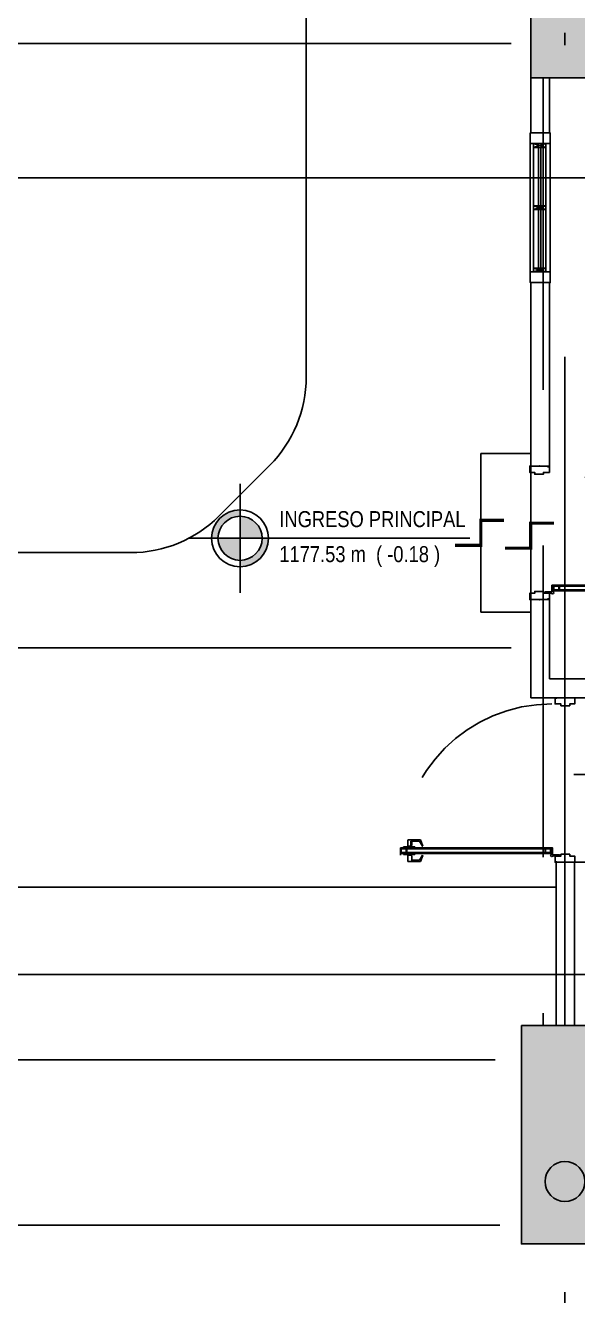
# Model space of a CAD drawing. Extents: x -28 to 131, y -33 to 63.
# Drawn here: x -4.33 to 0.1, y -0.91 to 9.27 of the extents above; entities that cross this region are included whole.
import ezdxf

# ---------------------------------------------------------------- set-up
doc = ezdxf.new("R2010")
doc.units = 0
doc.header["$LTSCALE"] = 10
doc.header["$PDSIZE"] = 0.1
for name, pattern in [('DASHDOT', [1, 0.5, -0.25, 0, -0.25]), ('DASHDOT2', [12.7, 6.35, -3.175, 0, -3.175]), ('HIDDEN', [0.375, 0.25, -0.125]), ('HIDDEN2', [0.1875, 0.125, -0.0625]), ('PHANTOM2', [1.25, 0.625, -0.125, 0.125, -0.125, 0.125, -0.125])]:
    doc.linetypes.add(name, pattern=pattern)
for name, color, linetype in [('1 Panel Nervado', 1, 'Continuous'), ('arq- obras exteriores', 250, 'Continuous'), ('arq-columnas', 6, 'Continuous'), ('arq-ejes', 251, 'DASHDOT2'), ('arq-ejes-principales', 1, 'DASHDOT'), ('arq-escaleras', 1, 'Continuous'), ('arq-hatch', 252, 'Continuous'), ('arq-indicacion de corte', 5, 'PHANTOM2'), ('arq-mobiliario', 1, 'Continuous'), ('arq-niveles', 1, 'Continuous'), ('arq-pared baja', 240, 'Continuous'), ('arq-pared mamposteria', 4, 'Continuous'), ('arq-prefabricado', 1, 'Continuous'), ('arq-puertas', 1, 'Continuous'), ('arq-ventanas', 1, 'Continuous'), ('arq-vigas', 251, 'HIDDEN')]:
    doc.layers.add(name, color=color, linetype=linetype)
doc.layers.add('mv', color=191, linetype='Continuous', plot=False)
doc.styles.add('dape 2', font='ARIALN.TTF')

# ---------------------------------------------------------------- blocks, each defined once
blk = doc.blocks.new('*U146')
for p, q in [((-0.13, -1.139), (-0.179, -1.158)), ((-0.179, -1.255), (-0.179, -1.158)), ((-0.128, -1.142), (-0.169, -1.167)), ((-0.169, -1.233), (-0.169, -1.167)), ((-0.128, -1.142), (-0.13, -1.139)), ((-0.123, -1.293), (-0.123, -1.203)), ((-0.115, -1.203), (-0.123, -1.203)), ((-0.07, -1.203), (-0.062, -1.203)), ((-0.062, -1.293), (-0.062, -1.203)), ((-0.057, -1.142), (-0.055, -1.139)), ((-0.057, -1.142), (-0.016, -1.167)), ((-0.055, -1.139), (-0.006, -1.158)), ((-0.016, -1.233), (-0.016, -1.167)), ((-0.006, -1.255), (-0.006, -1.158)), ((-0.128, -1.26), (-0.174, -1.26)), ((-0.134, -1.228), (-0.169, -1.228)), ((-0.128, -1.235), (-0.167, -1.235)), ((-0.134, -1.228), (-0.128, -1.235)), ((-0.128, -1.265), (-0.128, -1.23)), ((-0.123, -1.23), (-0.128, -1.23)), ((-0.123, -1.265), (-0.128, -1.265)), ((-0.115, -1.293), (-0.123, -1.293)), ((-0.07, -1.293), (-0.062, -1.293)), ((-0.062, -1.23), (-0.057, -1.23)), ((-0.062, -1.265), (-0.057, -1.265)), ((-0.051, -1.228), (-0.057, -1.235)), ((-0.057, -1.265), (-0.057, -1.23)), ((-0.057, -1.26), (-0.011, -1.26)), ((-0.051, -1.228), (-0.016, -1.228))]:
    blk.add_line(p, q)
for points in [[(-1.313, 0.069), (-1.32, 0.069), (-1.32, 0.079), (-1.27, 0.079), (-1.27, 0.039), (-1.255, 0.039), (-1.255, -0.031), (-1.27, -0.031), (-1.27, -0.079), (-1.32, -0.079), (-1.32, -0.069), (-1.31, -0.069)], [(-0.007, 0.069), (0, 0.069), (0, 0.079), (-0.05, 0.079), (-0.05, 0.039), (-0.065, 0.039), (-0.065, -0.031), (-0.05, -0.031), (-0.05, -0.079), (0, -0.079), (0, -0.069), (-0.01, -0.069)], [(-0.065, -0.109), (-0.115, -0.109), (-0.115, -0.099), (-0.065, -0.099)], [(-0.051, -0.095), (-0.051, -0.045), (-0.061, -0.045), (-0.061, -0.095)]]:
    blk.add_lwpolyline(points)
for points in [[(-0.115, -1.318), (-0.07, -1.318), (-0.07, -0.109), (-0.115, -0.109)], [(-0.078, -0.154), (-0.108, -0.154), (-0.108, -0.114), (-0.078, -0.114)], [(-0.108, -0.159), (-0.078, -0.159), (-0.078, -1.268), (-0.108, -1.268)], [(-0.078, -1.273), (-0.108, -1.273), (-0.108, -1.313), (-0.078, -1.313)]]:
    blk.add_lwpolyline(points, close=True)
blk.add_circle((-0.056, -0.104), 0.01)
at = {"color": 251, "linetype": 'HIDDEN2'}
blk.add_arc((-0.056, -0.104), 1.214, 180, 270, dxfattribs=at)
for centre, radius, start, end in [((-0.174, -1.255), 0.005, 180, 270), ((-0.167, -1.233), 0.002, 180, 270), ((-0.011, -1.255), 0.005, 270, 0)]:
    blk.add_arc(centre, radius, start, end)
at = {"layer": 'arq-puertas'}
blk.add_point((0, 0), dxfattribs=at)
at = {"layer": 'mv'}
blk.add_line((-0.07, -1.318), (-0.056, -1.318), dxfattribs=at)
for p in [(-1.32, 0), (0, 0), (0, 0), (0, 0), (0, 0), (0, 0), (0, 0), (0, 0), (0, 0)]:
    blk.add_point(p, dxfattribs=at)
blk = doc.blocks.new('*U162')
at = {"layer": 'arq-puertas'}
for p, q in [((-0.123, 1.043), (-0.123, 0.953)), ((-0.115, 1.043), (-0.123, 1.043)), ((-0.07, 1.068), (-0.056, 1.068)), ((-0.07, 1.043), (-0.062, 1.043)), ((-0.062, 1.043), (-0.062, 0.953)), ((-0.179, 1.006), (-0.179, 0.909)), ((-0.128, 1.011), (-0.174, 1.011)), ((-0.169, 0.984), (-0.169, 0.917)), ((-0.134, 0.978), (-0.169, 0.978)), ((-0.128, 0.892), (-0.169, 0.917)), ((-0.128, 0.986), (-0.167, 0.986)), ((-0.134, 0.978), (-0.128, 0.986)), ((-0.128, 1.016), (-0.128, 0.981)), ((-0.123, 1.016), (-0.128, 1.016)), ((-0.123, 0.981), (-0.128, 0.981)), ((-0.115, 0.953), (-0.123, 0.953)), ((-0.07, 0.953), (-0.062, 0.953)), ((-0.062, 1.016), (-0.057, 1.016)), ((-0.062, 0.981), (-0.057, 0.981)), ((-0.057, 1.016), (-0.057, 0.981)), ((-0.057, 1.011), (-0.011, 1.011)), ((-0.051, 0.978), (-0.057, 0.986)), ((-0.057, 0.892), (-0.016, 0.917)), ((-0.051, 0.978), (-0.016, 0.978)), ((-0.016, 0.984), (-0.016, 0.917)), ((-0.006, 1.006), (-0.006, 0.909)), ((-0.13, 0.889), (-0.179, 0.909)), ((-0.128, 0.892), (-0.13, 0.889)), ((-0.057, 0.892), (-0.055, 0.889)), ((-0.055, 0.889), (-0.006, 0.909))]:
    blk.add_line(p, q, dxfattribs=at)
for points in [[(-0.115, 1.068), (-0.07, 1.068), (-0.07, 0.109), (-0.115, 0.109)], [(-0.078, 1.023), (-0.108, 1.023), (-0.108, 1.063), (-0.078, 1.063)], [(-0.108, 0.159), (-0.078, 0.159), (-0.078, 1.018), (-0.108, 1.018)], [(-0.078, 0.154), (-0.108, 0.154), (-0.108, 0.114), (-0.078, 0.114)]]:
    blk.add_lwpolyline(points, close=True, dxfattribs=at)
for points in [[(-0.065, 0.109), (-0.115, 0.109), (-0.115, 0.099), (-0.065, 0.099)], [(-1.063, -0.069), (-1.07, -0.069), (-1.07, -0.079), (-1.02, -0.079), (-1.02, -0.039), (-1.005, -0.039), (-1.005, 0.031), (-1.02, 0.031), (-1.02, 0.079), (-1.07, 0.079), (-1.07, 0.069), (-1.06, 0.069)], [(-0.007, -0.069), (0, -0.069), (0, -0.079), (-0.05, -0.079), (-0.05, -0.039), (-0.065, -0.039), (-0.065, 0.031), (-0.05, 0.031), (-0.05, 0.079), (0, 0.079), (0, 0.069), (-0.01, 0.069)], [(-0.051, 0.095), (-0.051, 0.045), (-0.061, 0.045), (-0.061, 0.095)]]:
    blk.add_lwpolyline(points, dxfattribs=at)
blk.add_circle((-0.056, 0.104), 0.01, dxfattribs=at)
at = {"layer": 'arq-puertas', "color": 251, "linetype": 'HIDDEN2'}
blk.add_arc((-0.056, 0.104), 0.964, 90, 180, dxfattribs=at)
at = {"layer": 'arq-puertas'}
for centre, radius, start, end in [((-0.174, 1.006), 0.005, 90, 180), ((-0.167, 0.984), 0.002, 90, 180), ((-0.011, 1.006), 0.005, 360, 90)]:
    blk.add_arc(centre, radius, start, end, dxfattribs=at)
for p in [(-1.07, 0), (0, 0)]:
    blk.add_point(p, dxfattribs=at)
blk = doc.blocks.new('punto 00')
at = {"layer": 'arq-columnas'}
blk.add_lwpolyline([(-0.35, 1.25), (0.35, 1.25), (0.35, -0.5), (-0.35, -0.5)], close=True, dxfattribs=at)
at = {"layer": 'arq-hatch'}
blk.add_solid([(-0.35, 1.25), (0.35, 1.25), (-0.35, -0.5), (0.35, -0.5)], dxfattribs=at)
at = {"layer": 'mv'}
blk.add_circle((0, 0), 0.16, dxfattribs=at)
blk = doc.blocks.new('DIV-V')
at = {"layer": 'arq-ventanas', "color": 1}
for p, q in [((0.03, 0.04), (0, -0.06)), ((0.03, -0.06), (0, 0.04))]:
    blk.add_line(p, q, dxfattribs=at)
blk.add_lwpolyline([(0.03, 0.04), (0.03, -0.06), (0, -0.06), (0, 0.04)], close=True, dxfattribs=at)
blk = doc.blocks.new('DRYDRY')
at = {"layer": '1 Panel Nervado', "color": 4}
blk.add_line((31.532, 125.721), (31.462, 125.721), dxfattribs=at)
at = {"layer": 'arq-escaleras'}
for points in [[(31.372, 126.835), (31.532, 126.835), (31.532, 126.749), (31.372, 126.749)], [(31.372, 125.721), (31.532, 125.721), (31.532, 125.635), (31.372, 125.635)]]:
    blk.add_lwpolyline(points, close=True, dxfattribs=at)
at = {"layer": 'arq-ventanas', "color": 1}
for p, q in [((31.397, 125.721), (31.397, 126.749)), ((31.437, 126.25), (31.437, 126.719)), ((31.457, 126.25), (31.457, 126.719)), ((31.497, 125.721), (31.497, 126.749)), ((31.437, 125.751), (31.437, 126.22)), ((31.457, 125.751), (31.457, 126.22))]:
    blk.add_line(p, q, dxfattribs=at)
blk.add_lwpolyline([(31.532, 125.721), (31.372, 125.721), (31.372, 126.749), (31.532, 126.749)], close=True, dxfattribs=at)
at = {"layer": 'arq-ventanas', "color": 1, "rotation": 89.99936862401863}
for p in [(31.437, 126.719), (31.437, 126.22)]:
    blk.add_blockref('DIV-V', p, dxfattribs=at)
at = {"layer": 'arq-ventanas', "color": 1, "xscale": -0.9999999999999999, "rotation": 90.00063137598134}
blk.add_blockref('DIV-V', (31.437, 125.751), dxfattribs=at)

msp = doc.modelspace()

# ---------------------------------------------------------------- hatches: boundary and pattern name
at = {"layer": 'arq-niveles'}
h = msp.add_hatch(color=8, dxfattribs=at)
h.paths.add_polyline_path([(-2.784, 5.158, 0.414214), (-2.606, 4.981), (-2.606, 5.158)])
h.paths.add_polyline_path([(-2.606, 5.336), (-2.606, 5.158), (-2.429, 5.158, 0.414214)])
h.paths.add_polyline_path([(-2.834, 5.158), (-2.784, 5.158, -0.414214), (-2.606, 5.336), (-2.606, 5.386, 0.414214)])
h.paths.add_polyline_path([(-2.606, 4.981), (-2.606, 4.931, 0.414214), (-2.378, 5.158), (-2.429, 5.158, -0.414214)])

# ---------------------------------------------------------------- linework, layer by layer
at = {"layer": 'arq- obras exteriores'}
for p, q in [((-2.075, 9.4), (-2.075, 6.451)), ((-2.776, 5.336), (-2.368, 5.744)), ((-3.483, 5.043), (-4.839, 5.043)), ((-0.072, 2.36), (-4.968, 2.36))]:
    msp.add_line(p, q, dxfattribs=at)
for centre, start, end in [((-3.075, 6.451), 315, 0), ((-3.483, 6.043), 270, 315)]:
    msp.add_arc(centre, 1, start, end, dxfattribs=at)
at = {"layer": 'arq-columnas'}
msp.add_lwpolyline([(-0.275, 9.4), (0.275, 9.4), (0.275, 8.85), (-0.275, 8.85)], close=True, dxfattribs=at)
at = {"layer": 'arq-ejes', "linetype": 'DASHDOT', "ltscale": 0.6}
msp.add_line((0, 1.25), (0, 2.56), dxfattribs=at)
at = {"layer": 'arq-ejes-principales'}
for p, q in [((0, 36.913), (0, -2.679)), ((-5.431, 9.125), (60.008, 9.125)), ((-5.431, 4.281), (60.008, 4.281)), ((-5.56, 0.975), (60.008, 0.975)), ((-5.559, 0.975), (9.55, 0.975)), ((-5.522, -0.35), (60.047, -0.35))]:
    msp.add_line(p, q, dxfattribs=at)
at = {"layer": 'arq-escaleras', "const_width": 0.025}
for points in [[(-0.488, 5.302), (-0.675, 5.302), (-0.675, 5.102), (-0.882, 5.102)], [(-0.088, 5.279), (-0.275, 5.279), (-0.275, 5.079), (-0.482, 5.079)]]:
    msp.add_lwpolyline(points, dxfattribs=at)
at = {"layer": 'arq-hatch'}
msp.add_solid([(-0.275, 9.4), (0.275, 9.4), (-0.275, 8.85), (0.275, 8.85)], dxfattribs=at)
at = {"layer": 'arq-indicacion de corte', "ltscale": 3}
for p, q in [((-7.841, 8.05), (63.8, 8.05)), ((-7.553, 1.661), (64.087, 1.661))]:
    msp.add_line(p, q, dxfattribs=at)
at = {"layer": 'arq-niveles'}
for p, q in [((-2.606, 5.596), (-2.606, 4.721)), ((-0.762, 5.158), (-3.023, 5.158)), ((2.332, 3.265), (0.07, 3.265))]:
    msp.add_line(p, q, dxfattribs=at)
for radius in [0.228, 0.177]:
    msp.add_circle((-2.606, 5.158), radius, dxfattribs=at)
at = {"layer": 'arq-pared baja', "color": 2}
for p, q in [((-0.674, 5.837), (-0.675, 4.567)), ((-0.275, 5.837), (-0.674, 5.837)), ((-0.275, 5.737), (-0.275, 4.667)), ((-0.275, 4.567), (-0.675, 4.567)), ((38.34, 2.56), (0.078, 2.56))]:
    msp.add_line(p, q, dxfattribs=at)
at = {"layer": 'arq-pared mamposteria'}
for p, q in [((-0.275, 8.85), (-0.275, 8.409)), ((-0.275, 8.85), (-0.125, 8.85)), ((-0.125, 8.85), (-0.125, 8.409)), ((-0.275, 8.409), (-0.125, 8.409)), ((-0.275, 7.209), (-0.275, 5.737)), ((-0.275, 7.209), (-0.125, 7.209)), ((-0.125, 7.209), (-0.125, 5.737)), ((-0.275, 5.737), (-0.125, 5.737)), ((-0.275, 4.667), (-0.275, 3.88)), ((-0.275, 4.667), (-0.125, 4.667)), ((-0.125, 4.667), (-0.125, 4.03)), ((0.43, 4.03), (-0.125, 4.03)), ((0.43, 3.88), (-0.275, 3.88)), ((0.076, 2.56), (-0.072, 2.56)), ((-0.072, 2.56), (-0.072, 1.25)), ((0.076, 2.56), (0.076, 1.25)), ((0.076, 1.25), (-0.072, 1.25))]:
    msp.add_line(p, q, dxfattribs=at)
at = {"layer": 'arq-vigas'}
msp.add_line((-0.175, 8.85), (-0.175, 1.25), dxfattribs=at)

# ---------------------------------------------------------------- block references
at = {"layer": 'arq-mobiliario'}
msp.add_blockref('punto 00', (0, 0), dxfattribs=at)
at = {"layer": 'arq-prefabricado', "color": 1}
msp.add_blockref('DRYDRY', (-31.65, -118.426), dxfattribs=at)
at = {"layer": 'arq-puertas', "rotation": 270}
for name, p in [('*U162', (-0.204, 4.667)), ('*U146', (-0.001, 2.56))]:
    msp.add_blockref(name, p, dxfattribs=at)

# ---------------------------------------------------------------- texts
at = {"layer": 'arq-niveles', "color": 2, "style": 'dape 2'}
msp.add_text('1177.53 m  ( -0.18 )', height=0.12821, dxfattribs=at).set_placement((-2.291, 4.967))
at = {"layer": 'arq-niveles', "color": 2, "insert": (-2.291, 5.376), "char_height": 0.12821, "width": 1.7115, "attachment_point": 1, "style": 'dape 2'}
msp.add_mtext('INGRESO PRINCIPAL', dxfattribs=at)

doc.saveas('drawing.dxf')
